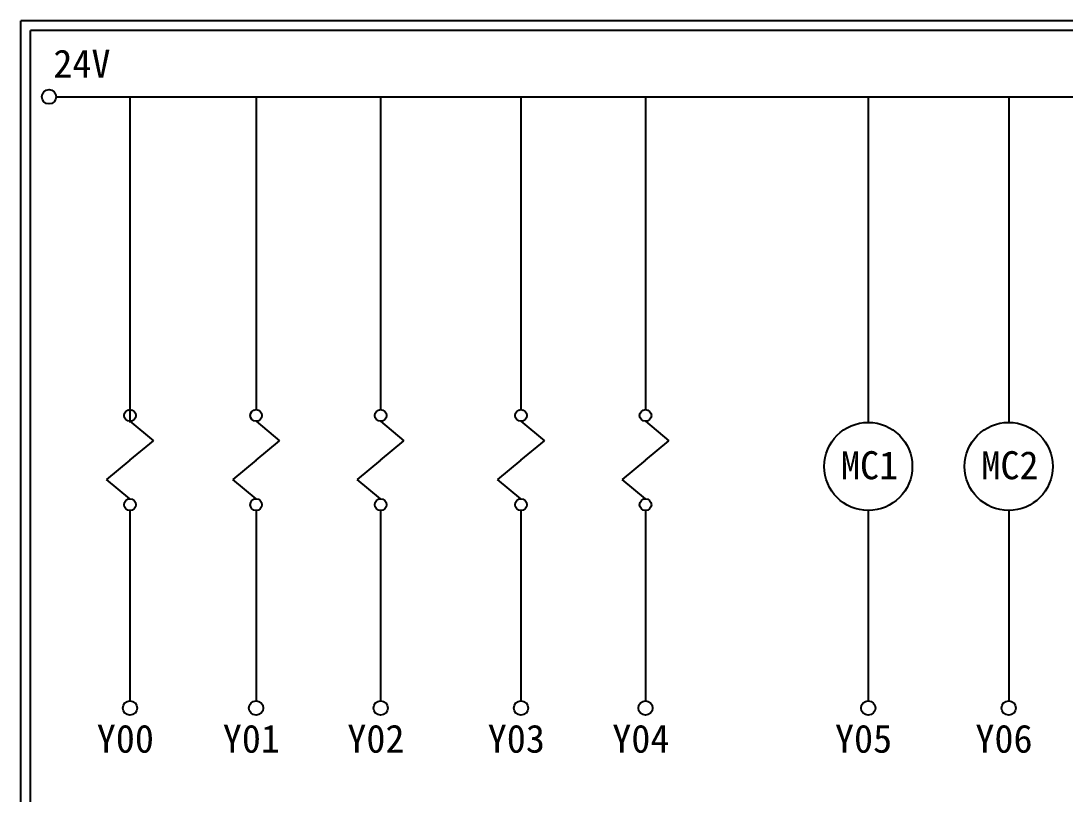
# Model space of a CAD drawing. Extents: x 926 to 1213, y 3 to 207.
# Drawn here: x 925.7 to 1059.9, y 107.6 to 207 of the extents above; entities that cross this region are included whole.
import ezdxf

# ---------------------------------------------------------------- set-up
doc = ezdxf.new("R2010")
doc.units = 0
doc.layers.add('圖框層', color=7, linetype='CONTINUOUS')
doc.layers.add('標尺寸層', color=3, linetype='CONTINUOUS')
doc.styles.add('STSL', font='kaiu.ttf')

msp = doc.modelspace()

# ---------------------------------------------------------------- linework, layer by layer
at = {"layer": '圖框層', "color": 7}
for p, q in [((1212.74, 206.97), (925.74, 206.97)), ((925.74, 3), (925.74, 206.97)), ((1211.49, 205.72), (926.99, 205.72)), ((926.99, 4.25), (926.99, 205.72))]:
    msp.add_line(p, q, dxfattribs=at)
at = {"layer": '標尺寸層', "color": 7}
for p, q in [((930.28, 197.22), (1207.88, 197.22)), ((939.76, 197.22), (939.76, 155.39)), ((955.96, 197.22), (955.96, 157.03)), ((971.96, 197.22), (971.96, 157.03)), ((989.99, 197.22), (989.99, 157.03)), ((1005.99, 197.22), (1005.99, 157.03)), ((1034.61, 197.22), (1034.61, 155.39)), ((1052.65, 197.22), (1052.65, 155.39)), ((939.76, 155.53), (942.77, 153.04)), ((955.96, 155.53), (958.96, 153.04)), ((971.96, 155.53), (974.96, 153.04)), ((989.99, 155.53), (993, 153.04)), ((1005.99, 155.53), (1009, 153.04)), ((939.76, 150.55), (942.77, 153.04)), ((955.96, 150.55), (958.96, 153.04)), ((971.96, 150.55), (974.96, 153.04)), ((989.99, 150.55), (993, 153.04)), ((1005.99, 150.55), (1009, 153.04)), ((939.76, 150.55), (936.76, 148.06)), ((955.96, 150.55), (952.96, 148.06)), ((971.96, 150.55), (968.95, 148.06)), ((989.99, 150.55), (986.99, 148.06)), ((1005.99, 150.55), (1002.99, 148.06)), ((939.76, 145.57), (936.76, 148.06)), ((955.96, 145.57), (952.96, 148.06)), ((971.96, 145.57), (968.95, 148.06)), ((989.99, 145.57), (986.99, 148.06)), ((1005.99, 145.57), (1002.99, 148.06)), ((939.76, 144.07), (939.76, 119.62)), ((955.96, 144.07), (955.96, 119.62)), ((971.96, 144.07), (971.96, 119.62)), ((989.99, 144.07), (989.99, 119.62)), ((1005.99, 144.07), (1005.99, 119.62)), ((1034.61, 144.07), (1034.61, 119.62)), ((1052.65, 144.07), (1052.65, 119.62))]:
    msp.add_line(p, q, dxfattribs=at)
for centre, radius in [((929.36, 197.22), 0.92), ((939.76, 156.28), 0.751), ((955.96, 156.28), 0.751), ((971.96, 156.28), 0.751), ((989.99, 156.28), 0.751), ((1005.99, 156.28), 0.751), ((1034.61, 149.73), 5.66), ((1052.65, 149.73), 5.66), ((939.76, 144.82), 0.751), ((955.96, 144.82), 0.751), ((971.96, 144.82), 0.751), ((989.99, 144.82), 0.751), ((1005.99, 144.82), 0.751), ((939.76, 118.7), 0.92), ((955.96, 118.7), 0.92), ((971.96, 118.7), 0.92), ((989.99, 118.7), 0.92), ((1005.99, 118.7), 0.92), ((1034.61, 118.7), 0.92), ((1052.65, 118.7), 0.92)]:
    msp.add_circle(centre, radius, dxfattribs=at)

# ---------------------------------------------------------------- texts
at = {"layer": '圖框層', "color": 4, "style": 'STSL'}
for s, p in [('24V', (929.91, 199.68)), ('MC1', (1031.1, 148.09)), ('MC2', (1049.14, 148.09)), ('Y00', (935.49, 112.96)), ('Y01', (951.68, 112.96)), ('Y02', (967.68, 112.96)), ('Y03', (985.72, 112.96)), ('Y04', (1001.72, 112.96)), ('Y05', (1030.33, 112.96)), ('Y06', (1048.37, 112.96))]:
    msp.add_text(s, height=3.6, dxfattribs=at).set_placement(p)

doc.saveas('drawing.dxf')
